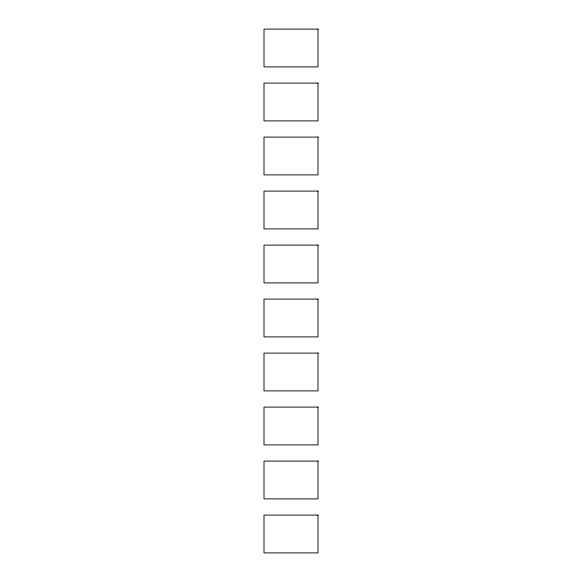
<?xml version="1.0" encoding="UTF-8"?>
<svg xmlns="http://www.w3.org/2000/svg" width="582" height="582" viewBox="0 0 582 582"><rect width="100%" height="100%" fill="white"/><g stroke="black" fill="none" stroke-linecap="round" stroke-linejoin="round"><path stroke-width="0.87" d="M317.998 29.1L264.002 29.1L264.002 66.901L317.998 66.901L317.998 29.1M317.998 83.102L264.002 83.102L264.002 120.903L317.998 120.903L317.998 83.102M317.998 137.097L264.002 137.097L264.002 174.898L317.998 174.898L317.998 137.097M317.998 191.1L264.002 191.1L264.002 228.901L317.998 228.901L317.998 191.1M317.998 245.102L264.002 245.102L264.002 282.903L317.998 282.903L317.998 245.102M317.998 299.097L264.002 299.097L264.002 336.898L317.998 336.898L317.998 299.097M317.998 353.099L264.002 353.099L264.002 390.9L317.998 390.9L317.998 353.099M317.998 407.102L264.002 407.102L264.002 444.903L317.998 444.903L317.998 407.102M317.998 461.097L264.002 461.097L264.002 498.898L317.998 498.898L317.998 461.097M317.998 515.099L264.002 515.099L264.002 552.9L317.998 552.9L317.998 515.099"/></g></svg>
